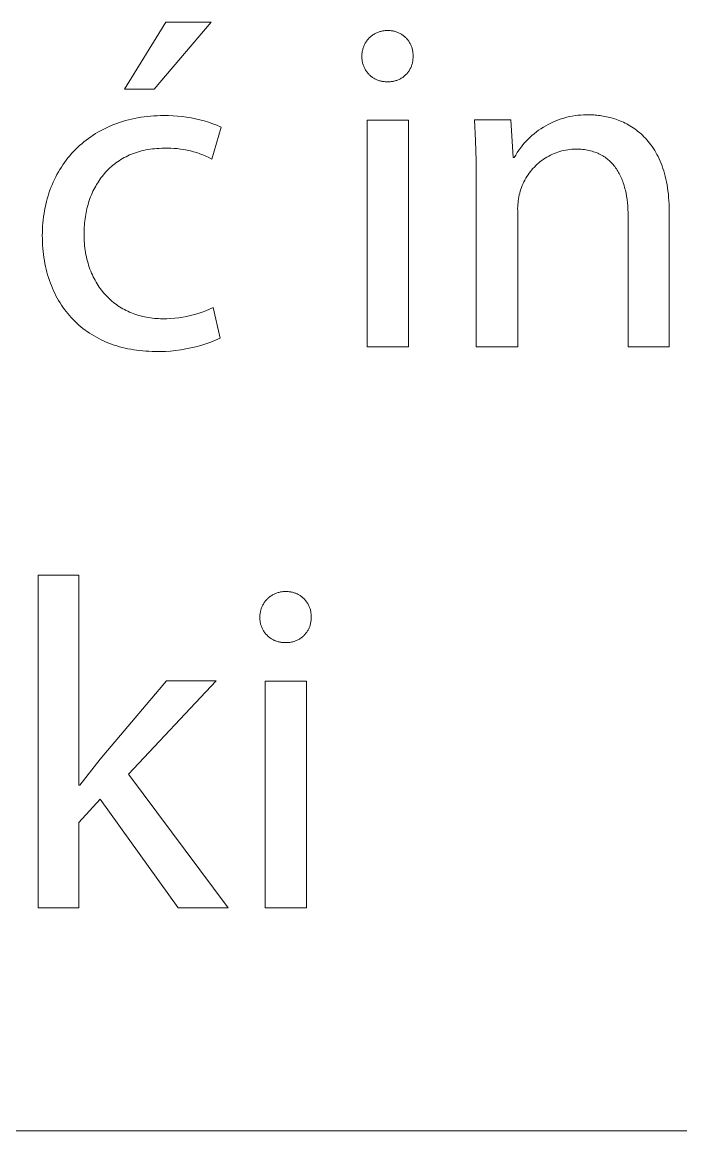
# Model space of a CAD drawing. Header units: millimetres. Extents: x -582 to 3448, y -204 to 2611.
# Drawn here: x 2917.4 to 2974.1, y -204.3 to -108.8 of the extents above; entities that cross this region are included whole.
import ezdxf

# ---------------------------------------------------------------- set-up
doc = ezdxf.new("R2010")
doc.units = ezdxf.units.MM
doc.header["$MEASUREMENT"] = 0
doc.layers.add('Domyślny', color=7, linetype='Continuous', true_color=0x000000)

msp = doc.modelspace()

# ---------------------------------------------------------------- linework, layer by layer
at = {"layer": 'Domyślny', "color": 18, "lineweight": 15, "true_color": 0x000000}
for p, q in [((2926.179, -114.543), (2929.748, -108.772)), ((2933.654, -108.772), (2928.728, -114.543)), ((2929.748, -108.772), (2933.654, -108.772)), ((2947.647, -109.827), (2947.711, -109.788)), ((2947.711, -109.788), (2947.777, -109.752)), ((2947.777, -109.752), (2947.844, -109.717)), ((2947.844, -109.717), (2947.912, -109.685)), ((2947.912, -109.685), (2947.981, -109.656)), ((2947.981, -109.656), (2948.051, -109.629)), ((2948.051, -109.629), (2948.122, -109.604)), ((2948.122, -109.604), (2948.193, -109.582)), ((2948.193, -109.582), (2948.266, -109.562)), ((2948.266, -109.562), (2948.339, -109.545)), ((2948.339, -109.545), (2948.412, -109.531)), ((2948.412, -109.531), (2948.486, -109.518)), ((2948.486, -109.518), (2948.561, -109.509)), ((2948.561, -109.509), (2948.636, -109.502)), ((2948.636, -109.502), (2948.711, -109.498)), ((2948.711, -109.498), (2948.786, -109.496)), ((2948.786, -109.496), (2948.861, -109.497)), ((2948.861, -109.497), (2948.934, -109.496)), ((2948.934, -109.496), (2949.006, -109.498)), ((2949.006, -109.498), (2949.079, -109.502)), ((2949.079, -109.502), (2949.152, -109.508)), ((2949.152, -109.508), (2949.224, -109.517)), ((2949.224, -109.517), (2949.296, -109.529)), ((2949.296, -109.529), (2949.368, -109.543)), ((2949.368, -109.543), (2949.439, -109.56)), ((2949.439, -109.56), (2949.509, -109.579)), ((2949.509, -109.579), (2949.579, -109.6)), ((2949.579, -109.6), (2949.648, -109.624)), ((2949.648, -109.624), (2949.716, -109.65)), ((2949.716, -109.65), (2949.783, -109.678)), ((2949.783, -109.678), (2949.849, -109.709)), ((2949.849, -109.709), (2949.914, -109.742)), ((2949.914, -109.742), (2949.978, -109.777)), ((2949.978, -109.777), (2950.04, -109.815)), ((2946.821, -110.776), (2946.853, -110.708)), ((2946.853, -110.708), (2946.887, -110.641)), ((2946.887, -110.641), (2946.924, -110.575)), ((2946.924, -110.575), (2946.963, -110.511)), ((2946.963, -110.511), (2947.004, -110.448)), ((2947.004, -110.448), (2947.047, -110.387)), ((2947.047, -110.387), (2947.092, -110.327)), ((2947.092, -110.327), (2947.139, -110.269)), ((2947.139, -110.269), (2947.189, -110.212)), ((2947.189, -110.212), (2947.24, -110.157)), ((2947.24, -110.157), (2947.293, -110.104)), ((2947.293, -110.104), (2947.348, -110.053)), ((2947.348, -110.053), (2947.404, -110.003)), ((2947.404, -110.003), (2947.463, -109.956)), ((2947.463, -109.956), (2947.523, -109.911)), ((2947.523, -109.911), (2947.584, -109.868)), ((2947.584, -109.868), (2947.647, -109.827)), ((2950.04, -109.815), (2950.101, -109.854)), ((2950.101, -109.854), (2950.161, -109.896)), ((2950.161, -109.896), (2950.22, -109.94)), ((2950.22, -109.94), (2950.276, -109.985)), ((2950.276, -109.985), (2950.332, -110.033)), ((2950.332, -110.033), (2950.385, -110.082)), ((2950.385, -110.082), (2950.437, -110.134)), ((2950.437, -110.134), (2950.487, -110.187)), ((2950.487, -110.187), (2950.535, -110.241)), ((2950.535, -110.241), (2950.581, -110.298)), ((2950.581, -110.298), (2950.625, -110.356)), ((2950.625, -110.356), (2950.668, -110.415)), ((2950.668, -110.415), (2950.708, -110.476)), ((2950.708, -110.476), (2950.746, -110.538)), ((2950.746, -110.538), (2950.782, -110.601)), ((2950.782, -110.601), (2950.815, -110.666)), ((2950.815, -110.666), (2950.847, -110.732)), ((2950.847, -110.732), (2950.876, -110.799)), ((2946.632, -111.65), (2946.634, -111.575)), ((2946.633, -111.725), (2946.632, -111.65)), ((2946.634, -111.575), (2946.638, -111.5)), ((2946.638, -111.5), (2946.645, -111.425)), ((2946.645, -111.425), (2946.654, -111.351)), ((2946.654, -111.351), (2946.666, -111.276)), ((2946.666, -111.276), (2946.681, -111.203)), ((2946.681, -111.203), (2946.698, -111.13)), ((2946.698, -111.13), (2946.718, -111.057)), ((2946.718, -111.057), (2946.74, -110.986)), ((2946.74, -110.986), (2946.765, -110.915)), ((2946.765, -110.915), (2946.792, -110.845)), ((2946.792, -110.845), (2946.821, -110.776)), ((2950.876, -110.799), (2950.903, -110.866)), ((2950.903, -110.866), (2950.927, -110.935)), ((2950.927, -110.935), (2950.949, -111.005)), ((2950.949, -111.005), (2950.969, -111.075)), ((2950.969, -111.075), (2950.986, -111.146)), ((2950.986, -111.146), (2951.001, -111.217)), ((2951.001, -111.217), (2951.013, -111.289)), ((2951.013, -111.289), (2951.023, -111.361)), ((2951.023, -111.361), (2951.031, -111.433)), ((2951.031, -111.433), (2951.035, -111.506)), ((2951.035, -111.506), (2951.038, -111.579)), ((2951.038, -111.652), (2951.035, -111.725)), ((2951.038, -111.579), (2951.038, -111.652)), ((2946.632, -111.797), (2946.633, -111.725)), ((2946.633, -111.87), (2946.632, -111.797)), ((2946.637, -111.943), (2946.633, -111.87)), ((2946.644, -112.015), (2946.637, -111.943)), ((2946.653, -112.087), (2946.644, -112.015)), ((2946.665, -112.159), (2946.653, -112.087)), ((2946.678, -112.23), (2946.665, -112.159)), ((2946.695, -112.301), (2946.678, -112.23)), ((2946.714, -112.371), (2946.695, -112.301)), ((2946.735, -112.441), (2946.714, -112.371)), ((2946.759, -112.51), (2946.735, -112.441)), ((2946.785, -112.578), (2946.759, -112.51)), ((2946.813, -112.645), (2946.785, -112.578)), ((2946.844, -112.711), (2946.813, -112.645)), ((2950.864, -112.639), (2950.834, -112.705)), ((2950.891, -112.572), (2950.864, -112.639)), ((2950.916, -112.505), (2950.891, -112.572)), ((2950.939, -112.436), (2950.916, -112.505)), ((2950.96, -112.367), (2950.939, -112.436)), ((2950.978, -112.297), (2950.96, -112.367)), ((2950.994, -112.227), (2950.978, -112.297)), ((2951.007, -112.156), (2950.994, -112.227)), ((2951.018, -112.085), (2951.007, -112.156)), ((2951.026, -112.013), (2951.018, -112.085)), ((2951.032, -111.941), (2951.026, -112.013)), ((2951.035, -111.869), (2951.032, -111.941)), ((2951.035, -111.725), (2951.036, -111.797)), ((2951.036, -111.797), (2951.035, -111.869)), ((2946.876, -112.775), (2946.844, -112.711)), ((2946.912, -112.839), (2946.876, -112.775)), ((2946.949, -112.902), (2946.912, -112.839)), ((2946.988, -112.963), (2946.949, -112.902)), ((2947.03, -113.022), (2946.988, -112.963)), ((2947.073, -113.081), (2947.03, -113.022)), ((2947.119, -113.137), (2947.073, -113.081)), ((2947.166, -113.193), (2947.119, -113.137)), ((2947.215, -113.246), (2947.166, -113.193)), ((2947.266, -113.298), (2947.215, -113.246)), ((2947.319, -113.348), (2947.266, -113.298)), ((2947.374, -113.396), (2947.319, -113.348)), ((2947.43, -113.442), (2947.374, -113.396)), ((2947.488, -113.486), (2947.43, -113.442)), ((2947.547, -113.528), (2947.488, -113.486)), ((2947.607, -113.568), (2947.547, -113.528)), ((2947.669, -113.606), (2947.607, -113.568)), ((2947.733, -113.642), (2947.669, -113.606)), ((2950.023, -113.602), (2949.961, -113.638)), ((2950.084, -113.563), (2950.023, -113.602)), ((2950.144, -113.523), (2950.084, -113.563)), ((2950.202, -113.48), (2950.144, -113.523)), ((2950.259, -113.436), (2950.202, -113.48)), ((2950.314, -113.39), (2950.259, -113.436)), ((2950.368, -113.341), (2950.314, -113.39)), ((2950.42, -113.291), (2950.368, -113.341)), ((2950.47, -113.239), (2950.42, -113.291)), ((2950.518, -113.186), (2950.47, -113.239)), ((2950.565, -113.131), (2950.518, -113.186)), ((2950.61, -113.074), (2950.565, -113.131)), ((2950.652, -113.016), (2950.61, -113.074)), ((2950.693, -112.956), (2950.652, -113.016)), ((2950.731, -112.895), (2950.693, -112.956)), ((2950.768, -112.833), (2950.731, -112.895)), ((2950.802, -112.769), (2950.768, -112.833)), ((2950.834, -112.705), (2950.802, -112.769)), ((2928.728, -114.543), (2926.179, -114.543)), ((2947.797, -113.676), (2947.733, -113.642)), ((2947.863, -113.707), (2947.797, -113.676)), ((2947.929, -113.737), (2947.863, -113.707)), ((2947.997, -113.763), (2947.929, -113.737)), ((2948.065, -113.788), (2947.997, -113.763)), ((2948.135, -113.81), (2948.065, -113.788)), ((2948.205, -113.83), (2948.135, -113.81)), ((2948.275, -113.847), (2948.205, -113.83)), ((2948.346, -113.862), (2948.275, -113.847)), ((2948.418, -113.874), (2948.346, -113.862)), ((2948.49, -113.884), (2948.418, -113.874)), ((2948.562, -113.892), (2948.49, -113.884)), ((2948.635, -113.897), (2948.562, -113.892)), ((2948.707, -113.899), (2948.635, -113.897)), ((2948.78, -113.899), (2948.707, -113.899)), ((2948.852, -113.903), (2948.78, -113.899)), ((2948.924, -113.905), (2948.852, -113.903)), ((2948.996, -113.904), (2948.924, -113.905)), ((2949.069, -113.901), (2948.996, -113.904)), ((2949.14, -113.895), (2949.069, -113.901)), ((2949.212, -113.887), (2949.14, -113.895)), ((2949.283, -113.876), (2949.212, -113.887)), ((2949.354, -113.863), (2949.283, -113.876)), ((2949.425, -113.847), (2949.354, -113.863)), ((2949.495, -113.829), (2949.425, -113.847)), ((2949.564, -113.809), (2949.495, -113.829)), ((2949.632, -113.786), (2949.564, -113.809)), ((2949.7, -113.761), (2949.632, -113.786)), ((2949.767, -113.734), (2949.7, -113.761)), ((2949.833, -113.704), (2949.767, -113.734)), ((2949.897, -113.672), (2949.833, -113.704)), ((2949.961, -113.638), (2949.897, -113.672)), ((2925.501, -117.493), (2925.747, -117.407)), ((2925.747, -117.407), (2925.997, -117.327)), ((2925.997, -117.327), (2926.252, -117.252)), ((2926.252, -117.252), (2926.51, -117.183)), ((2926.51, -117.183), (2926.771, -117.119)), ((2926.771, -117.119), (2927.037, -117.062)), ((2927.037, -117.062), (2927.306, -117.01)), ((2927.306, -117.01), (2927.579, -116.964)), ((2927.579, -116.964), (2927.855, -116.924)), ((2927.855, -116.924), (2928.135, -116.89)), ((2928.135, -116.89), (2928.419, -116.861)), ((2928.419, -116.861), (2928.706, -116.84)), ((2928.706, -116.84), (2928.996, -116.824)), ((2928.996, -116.824), (2929.29, -116.814)), ((2929.29, -116.814), (2929.587, -116.811)), ((2929.587, -116.811), (2929.976, -116.814)), ((2929.976, -116.814), (2930.364, -116.828)), ((2930.364, -116.828), (2930.751, -116.856)), ((2930.751, -116.856), (2931.137, -116.896)), ((2931.137, -116.896), (2931.522, -116.948)), ((2931.522, -116.948), (2931.905, -117.012)), ((2931.905, -117.012), (2932.286, -117.089)), ((2932.286, -117.089), (2932.664, -117.179)), ((2932.664, -117.179), (2933.038, -117.28)), ((2933.038, -117.28), (2933.41, -117.393)), ((2933.41, -117.393), (2933.777, -117.519)), ((2947.076, -117.2), (2950.632, -117.2)), ((2947.076, -136.727), (2947.076, -117.2)), ((2950.632, -117.2), (2950.632, -136.727)), ((2956.426, -118.959), (2956.324, -117.194)), ((2956.324, -117.194), (2959.478, -117.194)), ((2959.478, -117.194), (2959.679, -120.428)), ((2962.907, -117.463), (2963.128, -117.36)), ((2963.128, -117.36), (2963.353, -117.266)), ((2963.353, -117.266), (2963.581, -117.179)), ((2963.581, -117.179), (2963.812, -117.099)), ((2963.812, -117.099), (2964.045, -117.028)), ((2964.045, -117.028), (2964.281, -116.965)), ((2964.281, -116.965), (2964.518, -116.909)), ((2964.518, -116.909), (2964.758, -116.862)), ((2964.758, -116.862), (2964.998, -116.823)), ((2964.998, -116.823), (2965.24, -116.792)), ((2965.24, -116.792), (2965.483, -116.769)), ((2965.483, -116.769), (2965.727, -116.755)), ((2965.727, -116.755), (2965.971, -116.749)), ((2965.971, -116.749), (2966.215, -116.751)), ((2966.215, -116.751), (2966.343, -116.752)), ((2966.343, -116.752), (2966.473, -116.756)), ((2966.473, -116.756), (2966.605, -116.762)), ((2966.605, -116.762), (2966.739, -116.771)), ((2966.739, -116.771), (2966.875, -116.782)), ((2966.875, -116.782), (2967.012, -116.796)), ((2967.012, -116.796), (2967.15, -116.814)), ((2967.15, -116.814), (2967.29, -116.834)), ((2967.29, -116.834), (2967.43, -116.857)), ((2967.43, -116.857), (2967.572, -116.883)), ((2967.572, -116.883), (2967.715, -116.912)), ((2967.715, -116.912), (2967.858, -116.945)), ((2967.858, -116.945), (2968.002, -116.981)), ((2968.002, -116.981), (2968.147, -117.02)), ((2968.147, -117.02), (2968.291, -117.063)), ((2968.291, -117.063), (2968.436, -117.109)), ((2968.436, -117.109), (2968.582, -117.159)), ((2968.582, -117.159), (2968.727, -117.213)), ((2968.727, -117.213), (2968.871, -117.27)), ((2968.871, -117.27), (2969.016, -117.331)), ((2969.016, -117.331), (2969.16, -117.397)), ((2969.16, -117.397), (2969.304, -117.466)), ((2923.465, -118.503), (2923.675, -118.371)), ((2923.675, -118.371), (2923.888, -118.243)), ((2923.888, -118.243), (2924.106, -118.12)), ((2924.106, -118.12), (2924.329, -118.003)), ((2924.329, -118.003), (2924.555, -117.89)), ((2924.555, -117.89), (2924.785, -117.783)), ((2924.785, -117.783), (2925.02, -117.681)), ((2925.02, -117.681), (2925.258, -117.584)), ((2925.258, -117.584), (2925.501, -117.493)), ((2934.499, -117.804), (2933.708, -120.556)), ((2933.777, -117.519), (2934.141, -117.656)), ((2934.141, -117.656), (2934.499, -117.804)), ((2961.285, -118.539), (2961.471, -118.381)), ((2961.471, -118.381), (2961.662, -118.229)), ((2961.662, -118.229), (2961.858, -118.084)), ((2961.858, -118.084), (2962.059, -117.946)), ((2962.059, -117.946), (2962.265, -117.814)), ((2962.265, -117.814), (2962.475, -117.69)), ((2962.475, -117.69), (2962.689, -117.573)), ((2962.689, -117.573), (2962.907, -117.463)), ((2969.304, -117.466), (2969.447, -117.539)), ((2969.447, -117.539), (2969.589, -117.617)), ((2969.589, -117.617), (2969.73, -117.699)), ((2969.73, -117.699), (2969.87, -117.785)), ((2969.87, -117.785), (2970.009, -117.876)), ((2970.009, -117.876), (2970.146, -117.971)), ((2970.146, -117.971), (2970.282, -118.071)), ((2970.282, -118.071), (2970.417, -118.175)), ((2970.417, -118.175), (2970.55, -118.284)), ((2970.55, -118.284), (2970.681, -118.398)), ((2922.301, -119.4), (2922.484, -119.239)), ((2922.484, -119.239), (2922.671, -119.082)), ((2922.671, -119.082), (2922.863, -118.93)), ((2922.863, -118.93), (2923.06, -118.783)), ((2923.06, -118.783), (2923.26, -118.641)), ((2923.26, -118.641), (2923.465, -118.503)), ((2956.48, -120.726), (2956.426, -118.959)), ((2960.442, -119.418), (2960.598, -119.231)), ((2960.598, -119.231), (2960.761, -119.049)), ((2960.761, -119.049), (2960.93, -118.873)), ((2960.93, -118.873), (2961.105, -118.703)), ((2961.105, -118.703), (2961.285, -118.539)), ((2970.681, -118.398), (2970.809, -118.517)), ((2970.809, -118.517), (2970.936, -118.641)), ((2970.936, -118.641), (2971.061, -118.77)), ((2971.061, -118.77), (2971.183, -118.904)), ((2971.183, -118.904), (2971.303, -119.043)), ((2971.303, -119.043), (2971.42, -119.187)), ((2971.42, -119.187), (2971.534, -119.337)), ((2971.534, -119.337), (2971.645, -119.493)), ((2921.302, -120.459), (2921.457, -120.271)), ((2921.457, -120.271), (2921.616, -120.088)), ((2921.616, -120.088), (2921.78, -119.91)), ((2921.78, -119.91), (2921.949, -119.735)), ((2921.949, -119.735), (2922.123, -119.565)), ((2922.123, -119.565), (2922.301, -119.4)), ((2926.459, -120.283), (2926.304, -120.359)), ((2926.619, -120.211), (2926.459, -120.283)), ((2926.781, -120.143), (2926.619, -120.211)), ((2926.946, -120.078), (2926.781, -120.143)), ((2927.115, -120.018), (2926.946, -120.078)), ((2927.286, -119.962), (2927.115, -120.018)), ((2927.461, -119.91), (2927.286, -119.962)), ((2927.639, -119.862), (2927.461, -119.91)), ((2927.82, -119.819), (2927.639, -119.862)), ((2928.004, -119.78), (2927.82, -119.819)), ((2928.191, -119.745), (2928.004, -119.78)), ((2928.382, -119.715), (2928.191, -119.745)), ((2928.575, -119.689), (2928.382, -119.715)), ((2928.771, -119.668), (2928.575, -119.689)), ((2928.971, -119.651), (2928.771, -119.668)), ((2929.173, -119.639), (2928.971, -119.651)), ((2929.379, -119.632), (2929.173, -119.639)), ((2929.587, -119.63), (2929.379, -119.632)), ((2929.872, -119.623), (2929.587, -119.63)), ((2930.157, -119.627), (2929.872, -119.623)), ((2930.441, -119.641), (2930.157, -119.627)), ((2930.725, -119.664), (2930.441, -119.641)), ((2931.008, -119.697), (2930.725, -119.664)), ((2931.289, -119.74), (2931.008, -119.697)), ((2931.569, -119.793), (2931.289, -119.74)), ((2931.847, -119.855), (2931.569, -119.793)), ((2932.122, -119.927), (2931.847, -119.855)), ((2932.395, -120.009), (2932.122, -119.927)), ((2932.665, -120.1), (2932.395, -120.009)), ((2932.931, -120.2), (2932.665, -120.1)), ((2933.194, -120.31), (2932.931, -120.2)), ((2959.76, -120.428), (2959.882, -120.217)), ((2959.882, -120.217), (2960.012, -120.01)), ((2960.012, -120.01), (2960.148, -119.808)), ((2960.148, -119.808), (2960.292, -119.611)), ((2960.292, -119.611), (2960.442, -119.418)), ((2962.885, -120.226), (2962.731, -120.306)), ((2963.042, -120.152), (2962.885, -120.226)), ((2963.201, -120.083), (2963.042, -120.152)), ((2963.363, -120.019), (2963.201, -120.083)), ((2963.526, -119.962), (2963.363, -120.019)), ((2963.692, -119.91), (2963.526, -119.962)), ((2963.859, -119.863), (2963.692, -119.91)), ((2964.028, -119.823), (2963.859, -119.863)), ((2964.198, -119.788), (2964.028, -119.823)), ((2964.369, -119.759), (2964.198, -119.788)), ((2964.541, -119.736), (2964.369, -119.759)), ((2964.714, -119.719), (2964.541, -119.736)), ((2964.887, -119.708), (2964.714, -119.719)), ((2965.061, -119.703), (2964.887, -119.708)), ((2965.215, -119.705), (2965.061, -119.703)), ((2965.366, -119.711), (2965.215, -119.705)), ((2965.515, -119.72), (2965.366, -119.711)), ((2965.66, -119.733), (2965.515, -119.72)), ((2965.802, -119.75), (2965.66, -119.733)), ((2965.941, -119.771), (2965.802, -119.75)), ((2966.077, -119.795), (2965.941, -119.771)), ((2966.21, -119.822), (2966.077, -119.795)), ((2966.34, -119.853), (2966.21, -119.822)), ((2966.467, -119.887), (2966.34, -119.853)), ((2966.591, -119.925), (2966.467, -119.887)), ((2966.713, -119.966), (2966.591, -119.925)), ((2966.831, -120.01), (2966.713, -119.966)), ((2966.947, -120.057), (2966.831, -120.01)), ((2967.059, -120.108), (2966.947, -120.057)), ((2967.169, -120.162), (2967.059, -120.108)), ((2967.277, -120.218), (2967.169, -120.162)), ((2967.381, -120.278), (2967.277, -120.218)), ((2967.482, -120.341), (2967.381, -120.278)), ((2971.645, -119.493), (2971.754, -119.653)), ((2971.754, -119.653), (2971.859, -119.82)), ((2971.859, -119.82), (2971.961, -119.992)), ((2971.961, -119.992), (2972.059, -120.17)), ((2972.059, -120.17), (2972.154, -120.354)), ((2920.602, -121.456), (2920.732, -121.248)), ((2920.732, -121.248), (2920.867, -121.045)), ((2920.867, -121.045), (2921.007, -120.845)), ((2921.007, -120.845), (2921.152, -120.65)), ((2921.152, -120.65), (2921.302, -120.459)), ((2925.044, -121.206), (2924.92, -121.317)), ((2925.171, -121.098), (2925.044, -121.206)), ((2925.301, -120.993), (2925.171, -121.098)), ((2925.435, -120.892), (2925.301, -120.993)), ((2925.572, -120.794), (2925.435, -120.892)), ((2925.712, -120.7), (2925.572, -120.794)), ((2925.855, -120.609), (2925.712, -120.7)), ((2926.001, -120.522), (2925.855, -120.609)), ((2926.151, -120.439), (2926.001, -120.522)), ((2926.304, -120.359), (2926.151, -120.439)), ((2933.453, -120.428), (2933.194, -120.31)), ((2933.708, -120.556), (2933.453, -120.428)), ((2956.485, -122.495), (2956.48, -120.726)), ((2959.679, -120.428), (2959.76, -120.428)), ((2961.491, -121.246), (2961.373, -121.373)), ((2961.614, -121.123), (2961.491, -121.246)), ((2961.74, -121.004), (2961.614, -121.123)), ((2961.871, -120.89), (2961.74, -121.004)), ((2962.006, -120.781), (2961.871, -120.89)), ((2962.144, -120.676), (2962.006, -120.781)), ((2962.286, -120.576), (2962.144, -120.676)), ((2962.431, -120.481), (2962.286, -120.576)), ((2962.579, -120.39), (2962.431, -120.481)), ((2962.731, -120.306), (2962.579, -120.39)), ((2967.581, -120.407), (2967.482, -120.341)), ((2967.678, -120.475), (2967.581, -120.407)), ((2967.771, -120.547), (2967.678, -120.475)), ((2967.862, -120.621), (2967.771, -120.547)), ((2967.95, -120.698), (2967.862, -120.621)), ((2968.036, -120.777), (2967.95, -120.698)), ((2968.119, -120.86), (2968.036, -120.777)), ((2968.199, -120.944), (2968.119, -120.86)), ((2968.277, -121.032), (2968.199, -120.944)), ((2968.352, -121.122), (2968.277, -121.032)), ((2968.425, -121.214), (2968.352, -121.122)), ((2968.496, -121.309), (2968.425, -121.214)), ((2972.154, -120.354), (2972.245, -120.543)), ((2972.245, -120.543), (2972.333, -120.739)), ((2972.333, -120.739), (2972.416, -120.941)), ((2972.416, -120.941), (2972.496, -121.148)), ((2972.496, -121.148), (2972.571, -121.362)), ((2920.133, -122.323), (2920.243, -122.1)), ((2920.243, -122.1), (2920.357, -121.882)), ((2920.357, -121.882), (2920.477, -121.667)), ((2920.477, -121.667), (2920.602, -121.456)), ((2924.145, -122.182), (2924.047, -122.317)), ((2924.246, -122.05), (2924.145, -122.182)), ((2924.35, -121.92), (2924.246, -122.05)), ((2924.457, -121.794), (2924.35, -121.92)), ((2924.568, -121.67), (2924.457, -121.794)), ((2924.682, -121.549), (2924.568, -121.67)), ((2924.8, -121.432), (2924.682, -121.549)), ((2924.92, -121.317), (2924.8, -121.432)), ((2960.851, -122.065), (2960.761, -122.213)), ((2960.946, -121.919), (2960.851, -122.065)), ((2961.045, -121.777), (2960.946, -121.919)), ((2961.15, -121.639), (2961.045, -121.777)), ((2961.259, -121.504), (2961.15, -121.639)), ((2961.373, -121.373), (2961.259, -121.504)), ((2968.563, -121.406), (2968.496, -121.309)), ((2968.629, -121.505), (2968.563, -121.406)), ((2968.692, -121.607), (2968.629, -121.505)), ((2968.753, -121.711), (2968.692, -121.607)), ((2968.811, -121.817), (2968.753, -121.711)), ((2968.867, -121.925), (2968.811, -121.817)), ((2968.92, -122.036), (2968.867, -121.925)), ((2968.972, -122.148), (2968.92, -122.036)), ((2969.021, -122.262), (2968.972, -122.148)), ((2972.571, -121.362), (2972.642, -121.583)), ((2972.642, -121.583), (2972.709, -121.81)), ((2972.709, -121.81), (2972.771, -122.043)), ((2972.771, -122.043), (2972.828, -122.283)), ((2919.747, -123.247), (2919.836, -123.011)), ((2919.836, -123.011), (2919.93, -122.778)), ((2919.93, -122.778), (2920.029, -122.549)), ((2920.029, -122.549), (2920.133, -122.323)), ((2923.609, -123.033), (2923.531, -123.184)), ((2923.69, -122.885), (2923.609, -123.033)), ((2923.774, -122.739), (2923.69, -122.885)), ((2923.862, -122.596), (2923.774, -122.739)), ((2923.953, -122.455), (2923.862, -122.596)), ((2924.047, -122.317), (2923.953, -122.455)), ((2956.485, -136.734), (2956.485, -122.495)), ((2960.335, -123.161), (2960.283, -123.327)), ((2960.392, -122.997), (2960.335, -123.161)), ((2960.455, -122.836), (2960.392, -122.997)), ((2960.523, -122.676), (2960.455, -122.836)), ((2960.597, -122.519), (2960.523, -122.676)), ((2960.677, -122.365), (2960.597, -122.519)), ((2960.761, -122.213), (2960.677, -122.365)), ((2969.068, -122.378), (2969.021, -122.262)), ((2969.112, -122.497), (2969.068, -122.378)), ((2969.154, -122.616), (2969.112, -122.497)), ((2969.195, -122.738), (2969.154, -122.616)), ((2969.232, -122.862), (2969.195, -122.738)), ((2969.268, -122.987), (2969.232, -122.862)), ((2969.302, -123.114), (2969.268, -122.987)), ((2969.333, -123.242), (2969.302, -123.114)), ((2972.828, -122.283), (2972.88, -122.529)), ((2972.88, -122.529), (2972.928, -122.782)), ((2972.928, -122.782), (2972.97, -123.042)), ((2972.97, -123.042), (2973.007, -123.309)), ((2919.448, -124.225), (2919.515, -123.976)), ((2919.515, -123.976), (2919.587, -123.73)), ((2919.587, -123.73), (2919.664, -123.487)), ((2919.664, -123.487), (2919.747, -123.247)), ((2923.194, -123.972), (2923.137, -124.136)), ((2923.255, -123.81), (2923.194, -123.972)), ((2923.319, -123.65), (2923.255, -123.81)), ((2923.386, -123.493), (2923.319, -123.65)), ((2923.457, -123.337), (2923.386, -123.493)), ((2923.531, -123.184), (2923.457, -123.337)), ((2960.128, -123.983), (2960.102, -124.15)), ((2960.158, -123.817), (2960.128, -123.983)), ((2960.195, -123.652), (2960.158, -123.817)), ((2960.236, -123.489), (2960.195, -123.652)), ((2960.283, -123.327), (2960.236, -123.489)), ((2969.39, -123.503), (2969.333, -123.242)), ((2969.439, -123.77), (2969.39, -123.503)), ((2969.48, -124.043), (2969.439, -123.77)), ((2969.513, -124.321), (2969.48, -124.043)), ((2973.007, -123.309), (2973.039, -123.583)), ((2973.039, -123.583), (2973.065, -123.863)), ((2973.065, -123.863), (2973.086, -124.151)), ((2919.238, -125.253), (2919.282, -124.991)), ((2919.282, -124.991), (2919.332, -124.733)), ((2919.332, -124.733), (2919.387, -124.478)), ((2919.387, -124.478), (2919.448, -124.225)), ((2922.902, -124.986), (2922.865, -125.161)), ((2922.942, -124.812), (2922.902, -124.986)), ((2922.985, -124.641), (2922.942, -124.812)), ((2923.032, -124.471), (2922.985, -124.641)), ((2923.083, -124.302), (2923.032, -124.471)), ((2923.137, -124.136), (2923.083, -124.302)), ((2960.057, -124.654), (2960.053, -124.822)), ((2960.053, -124.822), (2960.055, -124.991)), ((2960.055, -124.991), (2960.055, -136.734)), ((2960.067, -124.485), (2960.057, -124.654)), ((2960.082, -124.317), (2960.067, -124.485)), ((2960.102, -124.15), (2960.082, -124.317)), ((2969.538, -124.603), (2969.513, -124.321)), ((2969.556, -124.89), (2969.538, -124.603)), ((2969.567, -125.18), (2969.556, -124.89)), ((2973.086, -124.151), (2973.101, -124.446)), ((2973.101, -124.446), (2973.11, -124.749)), ((2973.11, -124.749), (2973.113, -125.058)), ((2973.113, -125.058), (2973.113, -136.734)), ((2919.14, -126.054), (2919.167, -125.784)), ((2919.167, -125.784), (2919.2, -125.517)), ((2919.2, -125.517), (2919.238, -125.253)), ((2922.753, -125.879), (2922.733, -126.062)), ((2922.775, -125.697), (2922.753, -125.879)), ((2922.802, -125.517), (2922.775, -125.697)), ((2922.832, -125.338), (2922.802, -125.517)), ((2922.865, -125.161), (2922.832, -125.338)), ((2969.57, -125.474), (2969.567, -125.18)), ((2969.57, -136.734), (2969.57, -125.474)), ((2919.093, -127.158), (2919.096, -126.878)), ((2919.096, -126.878), (2919.105, -126.601)), ((2919.105, -126.601), (2919.119, -126.326)), ((2919.119, -126.326), (2919.14, -126.054)), ((2922.691, -126.808), (2922.689, -126.997)), ((2922.696, -126.62), (2922.691, -126.808)), ((2922.705, -126.433), (2922.696, -126.62)), ((2922.717, -126.247), (2922.705, -126.433)), ((2922.733, -126.062), (2922.717, -126.247)), ((2919.095, -127.437), (2919.093, -127.158)), ((2919.104, -127.712), (2919.095, -127.437)), ((2919.118, -127.985), (2919.104, -127.712)), ((2922.689, -126.997), (2922.691, -127.208)), ((2922.691, -127.208), (2922.698, -127.416)), ((2922.698, -127.416), (2922.708, -127.622)), ((2922.708, -127.622), (2922.723, -127.825)), ((2922.723, -127.825), (2922.741, -128.025)), ((2919.137, -128.255), (2919.118, -127.985)), ((2919.162, -128.521), (2919.137, -128.255)), ((2919.192, -128.784), (2919.162, -128.521)), ((2919.228, -129.045), (2919.192, -128.784)), ((2922.741, -128.025), (2922.764, -128.223)), ((2922.764, -128.223), (2922.79, -128.418)), ((2922.79, -128.418), (2922.821, -128.61)), ((2922.821, -128.61), (2922.855, -128.8)), ((2922.855, -128.8), (2922.893, -128.987)), ((2919.269, -129.302), (2919.228, -129.045)), ((2919.315, -129.555), (2919.269, -129.302)), ((2919.367, -129.806), (2919.315, -129.555)), ((2919.424, -130.053), (2919.367, -129.806)), ((2922.893, -128.987), (2922.935, -129.171)), ((2922.935, -129.171), (2922.981, -129.352)), ((2922.981, -129.352), (2923.031, -129.53)), ((2923.031, -129.53), (2923.084, -129.706)), ((2923.084, -129.706), (2923.141, -129.878)), ((2919.486, -130.296), (2919.424, -130.053)), ((2919.553, -130.537), (2919.486, -130.296)), ((2919.625, -130.773), (2919.553, -130.537)), ((2919.702, -131.006), (2919.625, -130.773)), ((2923.141, -129.878), (2923.201, -130.048)), ((2923.201, -130.048), (2923.265, -130.215)), ((2923.265, -130.215), (2923.332, -130.379)), ((2923.332, -130.379), (2923.403, -130.54)), ((2923.403, -130.54), (2923.477, -130.698)), ((2923.477, -130.698), (2923.555, -130.853)), ((2919.784, -131.236), (2919.702, -131.006)), ((2919.872, -131.462), (2919.784, -131.236)), ((2919.964, -131.684), (2919.872, -131.462)), ((2920.061, -131.903), (2919.964, -131.684)), ((2923.555, -130.853), (2923.636, -131.005)), ((2923.636, -131.005), (2923.72, -131.153)), ((2923.72, -131.153), (2923.807, -131.299)), ((2923.807, -131.299), (2923.898, -131.442)), ((2923.898, -131.442), (2923.992, -131.581)), ((2923.992, -131.581), (2924.089, -131.718)), ((2924.089, -131.718), (2924.189, -131.851)), ((2920.163, -132.118), (2920.061, -131.903)), ((2920.269, -132.328), (2920.163, -132.118)), ((2920.381, -132.536), (2920.269, -132.328)), ((2920.497, -132.739), (2920.381, -132.536)), ((2924.189, -131.851), (2924.292, -131.98)), ((2924.292, -131.98), (2924.398, -132.107)), ((2924.398, -132.107), (2924.507, -132.23)), ((2924.507, -132.23), (2924.618, -132.351)), ((2924.618, -132.351), (2924.733, -132.467)), ((2924.733, -132.467), (2924.851, -132.581)), ((2924.851, -132.581), (2924.971, -132.691)), ((2924.971, -132.691), (2925.094, -132.797)), ((2920.618, -132.938), (2920.497, -132.739)), ((2920.743, -133.133), (2920.618, -132.938)), ((2920.873, -133.324), (2920.743, -133.133)), ((2921.008, -133.511), (2920.873, -133.324)), ((2921.147, -133.694), (2921.008, -133.511)), ((2925.094, -132.797), (2925.219, -132.901)), ((2925.219, -132.901), (2925.348, -133.001)), ((2925.348, -133.001), (2925.478, -133.097)), ((2925.478, -133.097), (2925.612, -133.19)), ((2925.612, -133.19), (2925.748, -133.279)), ((2925.748, -133.279), (2925.886, -133.365)), ((2925.886, -133.365), (2926.027, -133.447)), ((2926.027, -133.447), (2926.17, -133.526)), ((2926.17, -133.526), (2926.316, -133.601)), ((2926.316, -133.601), (2926.463, -133.673)), ((2932.857, -133.74), (2933.181, -133.62)), ((2933.181, -133.62), (2933.5, -133.488)), ((2933.5, -133.488), (2933.815, -133.345)), ((2933.815, -133.345), (2934.419, -135.989)), ((2921.291, -133.873), (2921.147, -133.694)), ((2921.439, -134.048), (2921.291, -133.873)), ((2921.591, -134.218), (2921.439, -134.048)), ((2921.748, -134.384), (2921.591, -134.218)), ((2921.909, -134.545), (2921.748, -134.384)), ((2922.075, -134.702), (2921.909, -134.545)), ((2926.463, -133.673), (2926.613, -133.741)), ((2926.613, -133.741), (2926.766, -133.805)), ((2926.766, -133.805), (2926.92, -133.865)), ((2926.92, -133.865), (2927.077, -133.922)), ((2927.077, -133.922), (2927.235, -133.975)), ((2927.235, -133.975), (2927.396, -134.024)), ((2927.396, -134.024), (2927.559, -134.07)), ((2927.559, -134.07), (2927.723, -134.111)), ((2927.723, -134.111), (2927.89, -134.149)), ((2927.89, -134.149), (2928.058, -134.183)), ((2928.058, -134.183), (2928.228, -134.213)), ((2928.228, -134.213), (2928.4, -134.239)), ((2928.4, -134.239), (2928.574, -134.261)), ((2928.574, -134.261), (2928.749, -134.279)), ((2928.749, -134.279), (2928.926, -134.293)), ((2928.926, -134.293), (2929.105, -134.303)), ((2929.105, -134.303), (2929.285, -134.31)), ((2929.285, -134.31), (2929.467, -134.312)), ((2929.467, -134.312), (2929.812, -134.308)), ((2929.812, -134.308), (2930.157, -134.292)), ((2930.157, -134.292), (2930.502, -134.264)), ((2930.502, -134.264), (2930.845, -134.224)), ((2930.845, -134.224), (2931.187, -134.173)), ((2931.187, -134.173), (2931.526, -134.109)), ((2931.526, -134.109), (2931.863, -134.034)), ((2931.863, -134.034), (2932.198, -133.948)), ((2932.198, -133.948), (2932.529, -133.85)), ((2932.529, -133.85), (2932.857, -133.74)), ((2922.244, -134.855), (2922.075, -134.702)), ((2922.418, -135.003), (2922.244, -134.855)), ((2922.596, -135.147), (2922.418, -135.003)), ((2922.778, -135.286), (2922.596, -135.147)), ((2922.965, -135.42), (2922.778, -135.286)), ((2923.155, -135.55), (2922.965, -135.42)), ((2923.349, -135.674), (2923.155, -135.55)), ((2923.547, -135.795), (2923.349, -135.674)), ((2923.749, -135.91), (2923.547, -135.795)), ((2923.955, -136.02), (2923.749, -135.91)), ((2924.165, -136.126), (2923.955, -136.02)), ((2924.378, -136.226), (2924.165, -136.126)), ((2924.596, -136.321), (2924.378, -136.226)), ((2924.817, -136.412), (2924.596, -136.321)), ((2925.041, -136.497), (2924.817, -136.412)), ((2925.27, -136.577), (2925.041, -136.497)), ((2933.182, -136.475), (2932.759, -136.608)), ((2933.6, -136.327), (2933.182, -136.475)), ((2934.012, -136.165), (2933.6, -136.327)), ((2934.419, -135.989), (2934.012, -136.165)), ((2925.501, -136.652), (2925.27, -136.577)), ((2925.737, -136.721), (2925.501, -136.652)), ((2925.976, -136.786), (2925.737, -136.721)), ((2926.218, -136.845), (2925.976, -136.786)), ((2926.464, -136.898), (2926.218, -136.845)), ((2926.713, -136.946), (2926.464, -136.898)), ((2926.965, -136.989), (2926.713, -136.946)), ((2927.221, -137.026), (2926.965, -136.989)), ((2927.48, -137.058), (2927.221, -137.026)), ((2927.742, -137.084), (2927.48, -137.058)), ((2928.008, -137.104), (2927.742, -137.084)), ((2928.276, -137.118), (2928.008, -137.104)), ((2928.548, -137.127), (2928.276, -137.118)), ((2928.822, -137.13), (2928.548, -137.127)), ((2929.265, -137.133), (2928.822, -137.13)), ((2929.708, -137.12), (2929.265, -137.133)), ((2930.151, -137.093), (2929.708, -137.12)), ((2930.591, -137.05), (2930.151, -137.093)), ((2931.031, -136.991), (2930.591, -137.05)), ((2931.468, -136.918), (2931.031, -136.991)), ((2931.902, -136.829), (2931.468, -136.918)), ((2932.333, -136.726), (2931.902, -136.829)), ((2932.759, -136.608), (2932.333, -136.726)), ((2950.632, -136.727), (2947.076, -136.727)), ((2960.055, -136.734), (2956.485, -136.734)), ((2973.113, -136.734), (2969.57, -136.734)), ((2918.722, -185.035), (2918.722, -156.395)), ((2918.722, -156.395), (2922.238, -156.395)), ((2922.238, -156.395), (2922.238, -174.473)), ((2938.405, -158.522), (2938.456, -158.468)), ((2938.456, -158.468), (2938.509, -158.415)), ((2938.509, -158.415), (2938.564, -158.364)), ((2938.564, -158.364), (2938.62, -158.315)), ((2938.62, -158.315), (2938.678, -158.268)), ((2938.678, -158.268), (2938.738, -158.224)), ((2938.738, -158.224), (2938.799, -158.181)), ((2938.799, -158.181), (2938.862, -158.14)), ((2938.862, -158.14), (2938.926, -158.102)), ((2938.926, -158.102), (2938.991, -158.065)), ((2938.991, -158.065), (2939.058, -158.031)), ((2939.058, -158.031), (2939.126, -158)), ((2939.126, -158), (2939.194, -157.97)), ((2939.194, -157.97), (2939.264, -157.943)), ((2939.264, -157.943), (2939.335, -157.919)), ((2939.335, -157.919), (2939.406, -157.897)), ((2939.406, -157.897), (2939.478, -157.877)), ((2939.478, -157.877), (2939.551, -157.86)), ((2939.551, -157.86), (2939.624, -157.845)), ((2939.624, -157.845), (2939.698, -157.833)), ((2939.698, -157.833), (2939.772, -157.824)), ((2939.772, -157.824), (2939.846, -157.817)), ((2939.846, -157.817), (2939.921, -157.812)), ((2939.921, -157.812), (2939.996, -157.81)), ((2939.996, -157.81), (2940.07, -157.811)), ((2940.07, -157.811), (2940.143, -157.81)), ((2940.143, -157.81), (2940.216, -157.811)), ((2940.216, -157.811), (2940.289, -157.814)), ((2940.289, -157.814), (2940.361, -157.821)), ((2940.361, -157.821), (2940.434, -157.829)), ((2940.434, -157.829), (2940.506, -157.84)), ((2940.506, -157.84), (2940.577, -157.854)), ((2940.577, -157.854), (2940.648, -157.87)), ((2940.648, -157.87), (2940.719, -157.889)), ((2940.719, -157.889), (2940.789, -157.91)), ((2940.789, -157.91), (2940.858, -157.933)), ((2940.858, -157.933), (2940.926, -157.959)), ((2940.926, -157.959), (2940.993, -157.987)), ((2940.993, -157.987), (2941.06, -158.017)), ((2941.06, -158.017), (2941.125, -158.05)), ((2941.125, -158.05), (2941.189, -158.085)), ((2941.189, -158.085), (2941.252, -158.122)), ((2941.252, -158.122), (2941.313, -158.161)), ((2941.313, -158.161), (2941.373, -158.202)), ((2941.373, -158.202), (2941.432, -158.245)), ((2941.432, -158.245), (2941.489, -158.291)), ((2941.489, -158.291), (2941.544, -158.338)), ((2941.544, -158.338), (2941.598, -158.387)), ((2941.598, -158.387), (2941.65, -158.438)), ((2941.65, -158.438), (2941.701, -158.491)), ((2941.701, -158.491), (2941.749, -158.545)), ((2937.894, -159.506), (2937.912, -159.434)), ((2937.912, -159.434), (2937.932, -159.362)), ((2937.932, -159.362), (2937.955, -159.29)), ((2937.955, -159.29), (2937.98, -159.22)), ((2937.98, -159.22), (2938.007, -159.15)), ((2938.007, -159.15), (2938.037, -159.082)), ((2938.037, -159.082), (2938.069, -159.014)), ((2938.069, -159.014), (2938.103, -158.948)), ((2938.103, -158.948), (2938.14, -158.883)), ((2938.14, -158.883), (2938.179, -158.819)), ((2938.179, -158.819), (2938.22, -158.757)), ((2938.22, -158.757), (2938.263, -158.696)), ((2938.263, -158.696), (2938.308, -158.636)), ((2938.308, -158.636), (2938.356, -158.578)), ((2938.356, -158.578), (2938.405, -158.522)), ((2941.749, -158.545), (2941.796, -158.601)), ((2941.796, -158.601), (2941.84, -158.659)), ((2941.84, -158.659), (2941.883, -158.718)), ((2941.883, -158.718), (2941.923, -158.779)), ((2941.923, -158.779), (2941.962, -158.84)), ((2941.962, -158.84), (2941.998, -158.904)), ((2941.998, -158.904), (2942.032, -158.968)), ((2942.032, -158.968), (2942.064, -159.034)), ((2942.064, -159.034), (2942.093, -159.1)), ((2942.093, -159.1), (2942.121, -159.168)), ((2942.121, -159.168), (2942.145, -159.236)), ((2942.145, -159.236), (2942.168, -159.306)), ((2942.168, -159.306), (2942.188, -159.376)), ((2942.188, -159.376), (2942.206, -159.447)), ((2942.206, -159.447), (2942.221, -159.518)), ((2937.842, -159.951), (2937.844, -159.876)), ((2937.842, -160.025), (2937.842, -159.951)), ((2937.842, -160.098), (2937.842, -160.025)), ((2937.844, -160.171), (2937.842, -160.098)), ((2937.844, -159.876), (2937.849, -159.801)), ((2937.848, -160.244), (2937.844, -160.171)), ((2937.855, -160.316), (2937.848, -160.244)), ((2937.849, -159.801), (2937.857, -159.727)), ((2937.864, -160.389), (2937.855, -160.316)), ((2937.857, -159.727), (2937.867, -159.653)), ((2937.876, -160.461), (2937.864, -160.389)), ((2937.867, -159.653), (2937.879, -159.579)), ((2937.879, -159.579), (2937.894, -159.506)), ((2942.221, -159.518), (2942.234, -159.59)), ((2942.239, -160.385), (2942.228, -160.456)), ((2942.234, -159.59), (2942.244, -159.662)), ((2942.248, -160.313), (2942.239, -160.385)), ((2942.244, -159.662), (2942.252, -159.734)), ((2942.254, -160.242), (2942.248, -160.313)), ((2942.252, -159.734), (2942.257, -159.807)), ((2942.258, -160.17), (2942.254, -160.242)), ((2942.257, -159.807), (2942.26, -159.88)), ((2942.26, -159.953), (2942.258, -160.025)), ((2942.258, -160.025), (2942.259, -160.098)), ((2942.259, -160.098), (2942.258, -160.17)), ((2942.26, -159.88), (2942.26, -159.953)), ((2937.891, -160.532), (2937.876, -160.461)), ((2937.907, -160.603), (2937.891, -160.532)), ((2937.927, -160.673), (2937.907, -160.603)), ((2937.948, -160.743), (2937.927, -160.673)), ((2937.972, -160.812), (2937.948, -160.743)), ((2937.999, -160.88), (2937.972, -160.812)), ((2938.027, -160.947), (2937.999, -160.88)), ((2938.058, -161.013), (2938.027, -160.947)), ((2938.091, -161.078), (2938.058, -161.013)), ((2938.127, -161.141), (2938.091, -161.078)), ((2938.164, -161.204), (2938.127, -161.141)), ((2938.204, -161.265), (2938.164, -161.204)), ((2938.246, -161.325), (2938.204, -161.265)), ((2938.29, -161.383), (2938.246, -161.325)), ((2941.872, -161.314), (2941.83, -161.372)), ((2941.913, -161.255), (2941.872, -161.314)), ((2941.952, -161.194), (2941.913, -161.255)), ((2941.988, -161.132), (2941.952, -161.194)), ((2942.022, -161.068), (2941.988, -161.132)), ((2942.054, -161.004), (2942.022, -161.068)), ((2942.084, -160.938), (2942.054, -161.004)), ((2942.112, -160.872), (2942.084, -160.938)), ((2942.137, -160.804), (2942.112, -160.872)), ((2942.16, -160.736), (2942.137, -160.804)), ((2942.181, -160.667), (2942.16, -160.736)), ((2942.199, -160.597), (2942.181, -160.667)), ((2942.215, -160.527), (2942.199, -160.597)), ((2942.228, -160.456), (2942.215, -160.527)), ((2938.336, -161.44), (2938.29, -161.383)), ((2938.383, -161.495), (2938.336, -161.44)), ((2938.433, -161.548), (2938.383, -161.495)), ((2938.484, -161.6), (2938.433, -161.548)), ((2938.537, -161.65), (2938.484, -161.6)), ((2938.592, -161.698), (2938.537, -161.65)), ((2938.649, -161.744), (2938.592, -161.698)), ((2938.707, -161.788), (2938.649, -161.744)), ((2938.766, -161.83), (2938.707, -161.788)), ((2938.827, -161.87), (2938.766, -161.83)), ((2938.889, -161.908), (2938.827, -161.87)), ((2938.953, -161.944), (2938.889, -161.908)), ((2939.017, -161.978), (2938.953, -161.944)), ((2939.083, -162.009), (2939.017, -161.978)), ((2939.15, -162.038), (2939.083, -162.009)), ((2939.218, -162.065), (2939.15, -162.038)), ((2939.286, -162.089), (2939.218, -162.065)), ((2939.356, -162.111), (2939.286, -162.089)), ((2939.426, -162.131), (2939.356, -162.111)), ((2939.497, -162.148), (2939.426, -162.131)), ((2939.568, -162.163), (2939.497, -162.148)), ((2939.64, -162.175), (2939.568, -162.163)), ((2939.712, -162.185), (2939.64, -162.175)), ((2939.785, -162.193), (2939.712, -162.185)), ((2939.857, -162.197), (2939.785, -162.193)), ((2939.93, -162.2), (2939.857, -162.197)), ((2940.003, -162.2), (2939.93, -162.2)), ((2940.075, -162.203), (2940.003, -162.2)), ((2940.147, -162.205), (2940.075, -162.203)), ((2940.219, -162.204), (2940.147, -162.205)), ((2940.291, -162.2), (2940.219, -162.204)), ((2940.363, -162.194), (2940.291, -162.2)), ((2940.435, -162.186), (2940.363, -162.194)), ((2940.506, -162.175), (2940.435, -162.186)), ((2940.577, -162.162), (2940.506, -162.175)), ((2940.647, -162.146), (2940.577, -162.162)), ((2940.717, -162.128), (2940.647, -162.146)), ((2940.786, -162.107), (2940.717, -162.128)), ((2940.854, -162.084), (2940.786, -162.107)), ((2940.922, -162.059), (2940.854, -162.084)), ((2940.988, -162.032), (2940.922, -162.059)), ((2941.054, -162.002), (2940.988, -162.032)), ((2941.118, -161.97), (2941.054, -162.002)), ((2941.182, -161.936), (2941.118, -161.97)), ((2941.244, -161.9), (2941.182, -161.936)), ((2941.305, -161.861), (2941.244, -161.9)), ((2941.365, -161.821), (2941.305, -161.861)), ((2941.423, -161.778), (2941.365, -161.821)), ((2941.48, -161.734), (2941.423, -161.778)), ((2941.535, -161.688), (2941.48, -161.734)), ((2941.588, -161.639), (2941.535, -161.688)), ((2941.64, -161.589), (2941.588, -161.639)), ((2941.69, -161.538), (2941.64, -161.589)), ((2941.739, -161.484), (2941.69, -161.538)), ((2941.785, -161.429), (2941.739, -161.484)), ((2941.83, -161.372), (2941.785, -161.429)), ((2924.064, -172.245), (2929.781, -165.508)), ((2934.062, -165.508), (2926.519, -173.547)), ((2929.781, -165.508), (2934.062, -165.508)), ((2938.299, -165.514), (2941.855, -165.514)), ((2938.299, -185.041), (2938.299, -165.514)), ((2941.855, -165.514), (2941.855, -185.041)), ((2922.319, -174.473), (2924.064, -172.245)), ((2926.519, -173.547), (2935.109, -185.035)), ((2922.238, -174.473), (2922.319, -174.473)), ((2924.064, -175.681), (2922.238, -177.694)), ((2930.801, -185.035), (2924.064, -175.681)), ((2922.238, -177.694), (2922.238, -185.035)), ((2922.238, -185.035), (2918.722, -185.035)), ((2935.109, -185.035), (2930.801, -185.035)), ((2941.855, -185.041), (2938.299, -185.041)), ((3444.304, -204.25), (-582.112, -204.25)), ((3444.304, -204.25), (1925.068, -204.25))]:
    msp.add_line(p, q, dxfattribs=at)

doc.saveas('drawing.dxf')
